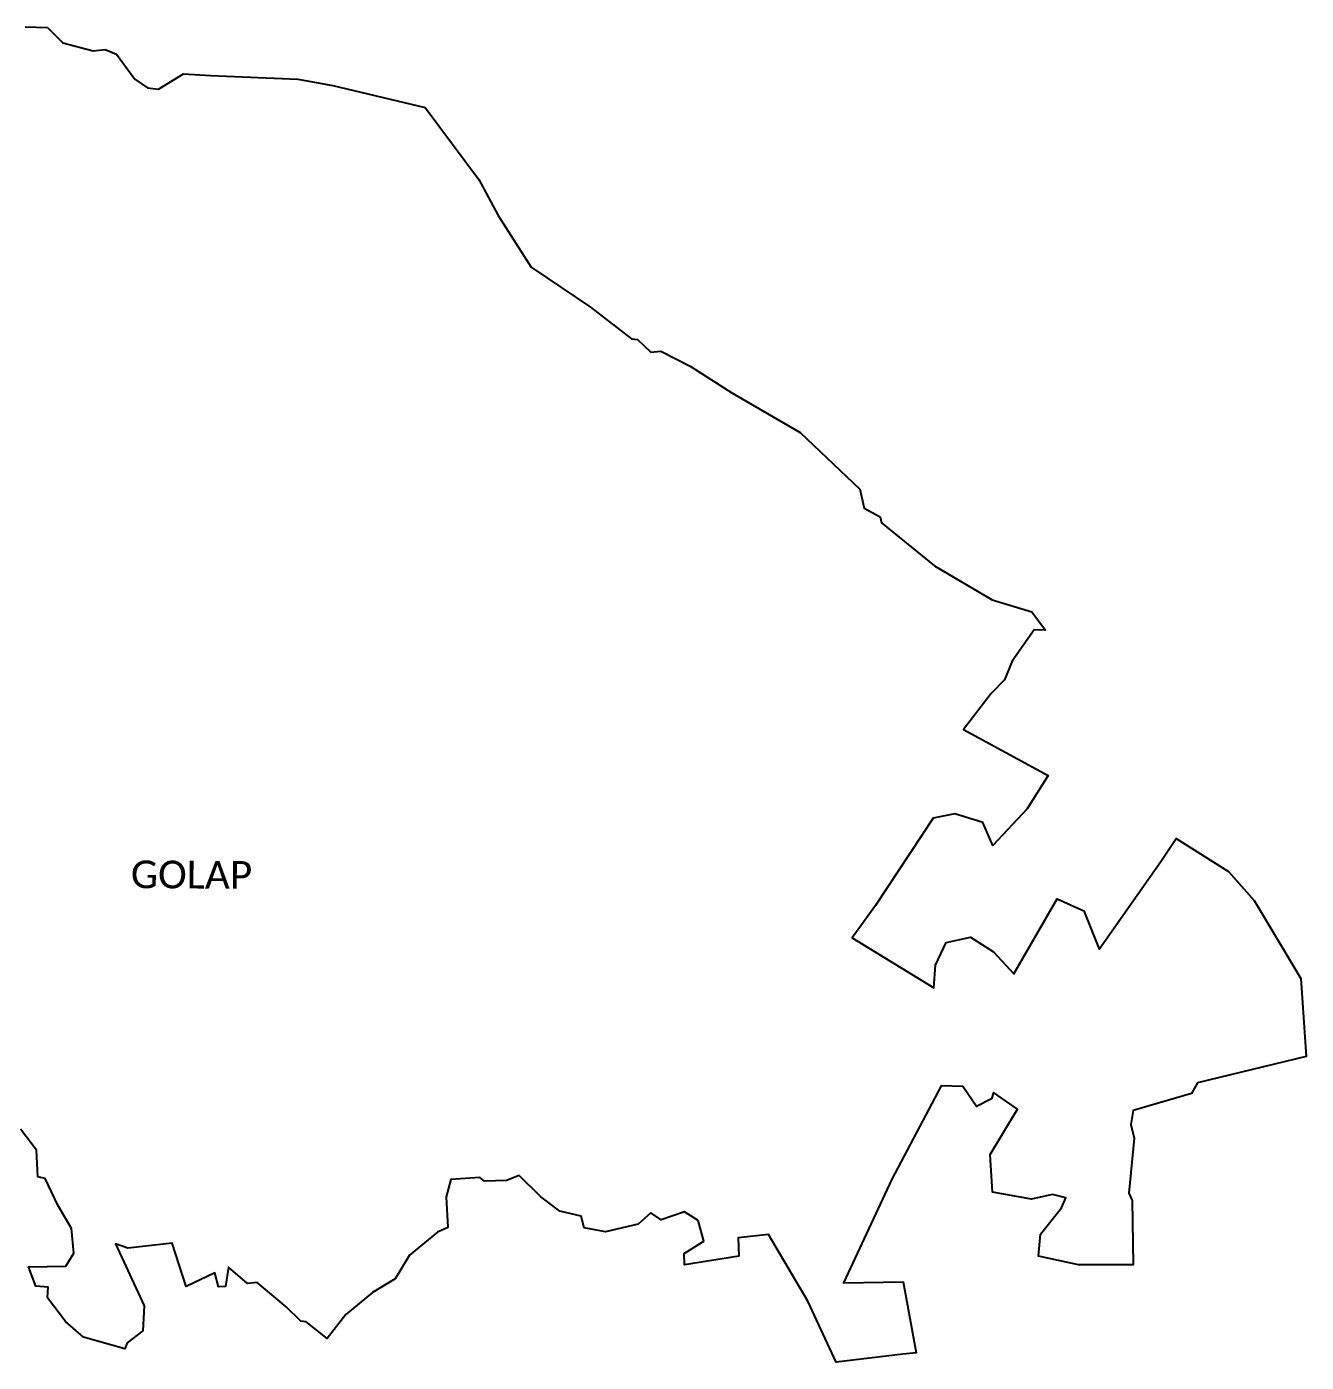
# Model space of a CAD drawing. Header units: metres. Extents: x 316295 to 324161, y 1868151 to 1873547.
# Drawn here: x 319358 to 324161, y 1868296 to 1873309 of the extents above; entities that cross this region are included whole.
import ezdxf

# ---------------------------------------------------------------- set-up
doc = ezdxf.new("R2010")
doc.units = ezdxf.units.M
doc.layers.add('VILLAGE BOUNDRY', color=3, linetype='Continuous')
doc.layers.add('VILLAGE NAME', color=250, linetype='Continuous')
doc.styles.get("Standard").update_dxf_attribs({"font": 'simplex.shx'})

msp = doc.modelspace()

# ---------------------------------------------------------------- linework, layer by layer
at = {"layer": 'VILLAGE BOUNDRY', "color": 3, "flags": 128}
msp.add_lwpolyline([(319436.7, 1873306.1), (319493.1, 1873247.9)], dxfattribs=at)
at = {"layer": 'VILLAGE BOUNDRY', "color": 3}
for points in [[(319352.6, 1873308.5, 0), (319436.7, 1873306.1, 0)], [(319493.1, 1873247.9, 0), (319607.9, 1873218.4, 0), (319653, 1873223, 0), (319694.7, 1873205.3, 0), (319764.1, 1873111.5, 0), (319811.6, 1873079.5, 0), (319853.2, 1873074, 0), (319946.4, 1873132.2, 0), (320049.4, 1873125.1, 0), (320376.3, 1873111.7, 0), (320507.2, 1873088.1, 0), (320853.8, 1873005.3, 0), (321054.7, 1872735.6, 0), (321128.2, 1872600.2, 0), (321251.1, 1872406.1, 0), (321474.5, 1872256.2, 0), (321627.9, 1872136.6, 0), (321650.7, 1872134, 0), (321701.3, 1872086.9, 0), (321738.4, 1872090.9, 0), (321849, 1872034.6, 0), (322004.3, 1871934.5, 0), (322261, 1871786, 0), (322485.2, 1871572.3, 0), (322501.1, 1871501.3, 0), (322561.3, 1871468.6, 0), (322566.6, 1871446.4, 0), (322766.1, 1871284.7, 0), (322982.6, 1871157.8, 0), (323130.5, 1871112.5, 0), (323182.3, 1871043.5, 0), (323140.2, 1871044.8, 0), (323057.1, 1870927.4, 0), (323028, 1870856.7, 0), (322978.7, 1870806.1, 0), (322875, 1870671.1, 0), (323191.6, 1870498.4, 0), (323113, 1870372.9, 0), (322985.1, 1870235.4, 0), (322946.9, 1870321.4, 0), (322842.3, 1870354.9, 0), (322760.1, 1870337.7, 0), (322544.6, 1870010.7, 0), (322456.8, 1869888.3, 0), (322762.5, 1869700.7, 0), (322769.8, 1869786, 0), (322808.9, 1869871.5, 0), (322900.9, 1869890.8, 0), (322986.5, 1869835.8, 0), (323063.3, 1869753.2, 0), (323225.8, 1870035, 0), (323325.8, 1869990.7, 0), (323383, 1869846.1, 0), (323615.4, 1870176, 0), (323672.3, 1870262.2, 0), (323869.2, 1870138.1, 0), (323965.7, 1870029.4, 0), (324140.8, 1869736.6, 0), (324161.1, 1869444.1, 0), (323752.2, 1869345.1, 0), (323730.2, 1869305.2, 0), (323511.8, 1869240.3, 0), (323502.9, 1869187.9, 0), (323514.5, 1869137.2, 0), (323494.9, 1868930.1, 0), (323507.3, 1868902.5, 0), (323511.3, 1868662.1, 0), (323305.8, 1868661.1, 0), (323156.5, 1868693.8, 0), (323163.2, 1868777.2, 0)], [(323163.2, 1868777.2, 0), (323241.9, 1868876, 0), (323259.1, 1868913.1, 0), (323208.3, 1868926.1, 0), (323129.5, 1868907.6, 0), (322982.8, 1868934.6, 0), (322974.6, 1869075.6, 0), (323077.2, 1869245.7, 0), (322987, 1869308.2, 0), (322979.7, 1869284.4, 0), (322923.7, 1869256.3, 0), (322871.3, 1869331.4, 0), (322791.1, 1869333.1, 0), (322605.7, 1868982.9, 0), (322423.5, 1868594.1, 0), (322648.4, 1868597.4, 0), (322696.5, 1868330.9, 0), (322646.5, 1868326.5, 0), (322396.3, 1868295.8, 0), (322290.6, 1868524.9, 0), (322143, 1868775.5, 0), (322028.2, 1868762.6, 0), (322030.6, 1868693.8, 0), (321827.6, 1868661, 0), (321825.3, 1868704.6, 0), (321899.1, 1868751, 0), (321878.5, 1868827.8, 0), (321827, 1868860.8, 0), (321739.3, 1868830.3, 0), (321700.8, 1868856.3, 0), (321653.1, 1868813.6, 0), (321530.3, 1868785.8, 0), (321450.5, 1868800.3, 0), (321439.1, 1868844.3, 0), (321358.9, 1868863.4, 0), (321288, 1868917, 0), (321206.4, 1868997.1, 0), (321159.1, 1868978.5, 0), (321076.9, 1868975.1, 0), (321059.2, 1868989.8, 0), (320950.3, 1868981.5, 0), (320933.1, 1868916.9, 0), (320939, 1868802.3, 0), (320900.2, 1868784.6, 0), (320794.9, 1868698.1, 0), (320740.6, 1868608.9, 0), (320656.6, 1868557.3, 0), (320556.5, 1868475.5, 0), (320485.3, 1868385, 0), (320407.5, 1868448.2, 0), (320386.6, 1868449.6, 0), (320331.7, 1868503.7, 0), (320223.2, 1868595.5, 0), (320186.9, 1868591.4, 0), (320115.6, 1868652.5, 0), (320104.3, 1868580.4, 0), (320077.7, 1868578.9, 0), (320064.1, 1868631.2, 0), (319956.5, 1868580.8, 0), (319903.9, 1868743.3, 0), (319737.9, 1868723.6, 0), (319690.9, 1868740.8, 0), (319799.1, 1868507.5, 0), (319794.4, 1868414.2, 0), (319734.5, 1868368.4, 0), (319726, 1868346.3, 0), (319570.6, 1868390.7, 0), (319504.1, 1868448.4, 0), (319436.2, 1868538.2, 0), (319438.1, 1868577.9, 0), (319391.7, 1868581.7, 0), (319364.9, 1868654, 0), (319505.5, 1868656.3, 0), (319534.9, 1868705.2, 0), (319526, 1868798.2, 0), (319475.3, 1868885.9, 0), (319426.7, 1868986.2, 0), (319399.6, 1868991.7, 0), (319394.4, 1869092.2, 0), (319334.7, 1869170.9, 0)]]:
    msp.add_polyline3d(points, dxfattribs=at)

# ---------------------------------------------------------------- texts
at = {"layer": 'VILLAGE NAME', "insert": (319749.3, 1870179.5), "char_height": 104.042, "attachment_point": 1, "rotation": 359.6762}
msp.add_mtext_dynamic_manual_height_columns('{\\fCalibri|b0|i0|c0|p34;GOLAP}', width=1260.634, gutter_width=520.2, heights=[0], dxfattribs=at)

doc.saveas('drawing.dxf')
